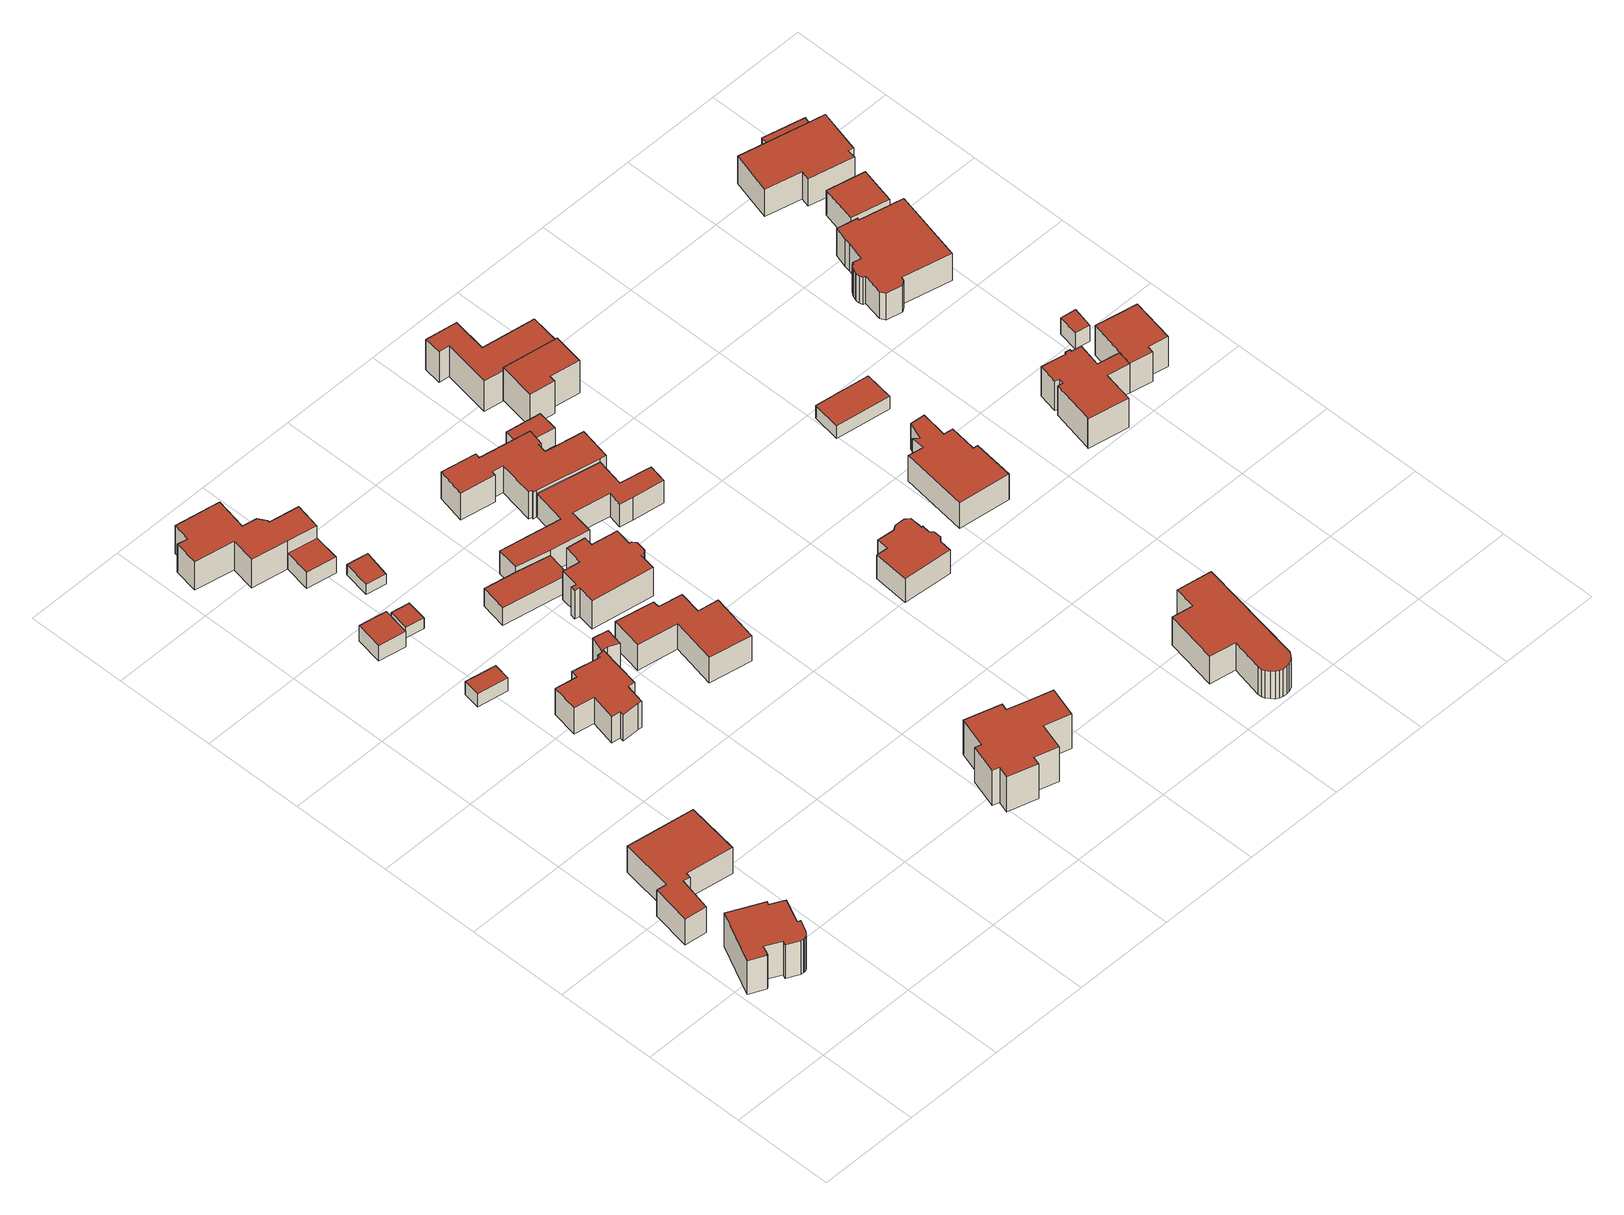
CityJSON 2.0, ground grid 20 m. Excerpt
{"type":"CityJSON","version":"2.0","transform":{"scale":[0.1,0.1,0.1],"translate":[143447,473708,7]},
"CityObjects":{
"building1":{"type":"Building","attributes":{"b3_dak_type":"slanted","b3_h_dak_50p":16.17,"b3_h_dak_70p":17.13,"b3_h_dak_max":19.81,"b3_h_dak_min":9.13,"b3_h_maaiveld":8.96,"b3_kas_warenhuis":false,"b3_mutatie_ahn3_ahn4":false,"b3_reconstructie_onvolledig":false,"b3_rmse_lod12":2.35,"b3_rmse_lod13":1.97,"b3_rmse_lod22":0.186,"b3_val3dity_lod12":"[]","b3_val3dity_lod13":"[]","b3_val3dity_lod22":"[]","b3_volume_lod12":871.71,"b3_volume_lod13":856.94,"b3_volume_lod22":729.13,"geconstateerd":false,"oorspronkelijkbouwjaar":1931,"status":"Pand in gebruik"},"children":["building1-1"]},
"building1-1":{"type":"BuildingPart","parents":["building1"],"geometry":[{"type":"Solid","lod":"1.2","boundaries":[[[[0,1,2,3,4,5,6,7,8,9,10,11,12,13,14,15,16,17,18,19]],[[20,1,0,21]],[[21,0,19,22]],[[23,2,1,20]],[[24,17,16,25]],[[25,16,15,26]],[[26,15,14,27]],[[28,18,17,24]],[[29,12,11,30]],[[30,11,10,31]],[[27,14,13,32]],[[32,13,12,29]],[[31,10,9,33]],[[33,9,8,34]],[[34,8,7,35]],[[35,7,6,36]],[[37,5,4,38]],[[36,6,5,37]],[[39,3,2,23]],[[38,4,3,39]],[[22,19,18,28]],[[22,28,24,25,26,27,32,29,30,31,33,34,35,36,37,38,39,23,20,21]]]],"semantics":{"surfaces":[{"type":"GroundSurface"},{"type":"WallSurface","on_footprint_edge":true},{"type":"RoofSurface"}],"values":[[0,1,1,1,1,1,1,1,1,1,1,1,1,1,1,1,1,1,1,1,1,2]]}}]},
"building2":{"type":"Building","attributes":{"b3_dak_type":"slanted","b3_h_dak_50p":14.38,"b3_h_dak_70p":15.36,"b3_h_dak_max":17.36,"b3_h_dak_min":11.8,"b3_h_maaiveld":9.16,"b3_kas_warenhuis":false,"b3_mutatie_ahn3_ahn4":false,"b3_reconstructie_onvolledig":false,"b3_rmse_lod12":1.77,"b3_rmse_lod13":1.77,"b3_rmse_lod22":0.112,"b3_val3dity_lod12":"[]","b3_val3dity_lod13":"[]","b3_val3dity_lod22":"[]","b3_volume_lod12":1129.18,"b3_volume_lod13":1129.18,"b3_volume_lod22":948.77,"geconstateerd":false,"oorspronkelijkbouwjaar":1900,"status":"Verbouwing pand"},"children":["building2-1"]},
"building2-1":{"type":"BuildingPart","parents":["building2"],"geometry":[{"type":"Solid","lod":"1.2","boundaries":[[[[40,41,42,43,44,45,46,47,48,49]],[[50,43,42,51]],[[52,44,43,50]],[[53,41,40,54]],[[54,40,49,55]],[[51,42,41,53]],[[56,47,46,57]],[[57,46,45,58]],[[59,48,47,56]],[[58,45,44,52]],[[55,49,48,59]],[[55,59,56,57,58,52,50,51,53,54]]]],"semantics":{"surfaces":[{"type":"GroundSurface"},{"type":"WallSurface","on_footprint_edge":true},{"type":"RoofSurface"}],"values":[[0,1,1,1,1,1,1,1,1,1,1,2]]}}]},
"building3":{"type":"Building","attributes":{"b3_dak_type":"slanted","b3_h_dak_50p":11.83,"b3_h_dak_70p":11.97,"b3_h_dak_max":12.26,"b3_h_dak_min":11.25,"b3_h_maaiveld":8.88,"b3_kas_warenhuis":false,"b3_mutatie_ahn3_ahn4":false,"b3_reconstructie_onvolledig":false,"b3_rmse_lod12":0.308,"b3_rmse_lod13":0.308,"b3_rmse_lod22":0.025,"b3_val3dity_lod12":"[]","b3_val3dity_lod13":"[]","b3_val3dity_lod22":"[]","b3_volume_lod12":63.89,"b3_volume_lod13":63.89,"b3_volume_lod22":61.03,"geconstateerd":false,"oorspronkelijkbouwjaar":2019,"status":"Pand in gebruik"},"children":["building3-1"]},
"building3-1":{"type":"BuildingPart","parents":["building3"],"geometry":[{"type":"Solid","lod":"1.2","boundaries":[[[[60,61,62,63]],[[64,62,61,65]],[[66,63,62,64]],[[67,60,63,66]],[[65,61,60,67]],[[65,67,66,64]]]],"semantics":{"surfaces":[{"type":"GroundSurface"},{"type":"WallSurface","on_footprint_edge":true},{"type":"RoofSurface"}],"values":[[0,1,1,1,1,2]]}}]},
"building4":{"type":"Building","attributes":{"b3_dak_type":"slanted","b3_h_dak_50p":12.67,"b3_h_dak_70p":13,"b3_h_dak_max":13.58,"b3_h_dak_min":11.77,"b3_h_maaiveld":9.26,"b3_kas_warenhuis":false,"b3_mutatie_ahn3_ahn4":false,"b3_reconstructie_onvolledig":false,"b3_rmse_lod12":0.549,"b3_rmse_lod13":0.549,"b3_rmse_lod22":0.0419,"b3_val3dity_lod12":"[]","b3_val3dity_lod13":"[]","b3_val3dity_lod22":"[]","b3_volume_lod12":113.14,"b3_volume_lod13":113.14,"b3_volume_lod22":104.59,"geconstateerd":false,"oorspronkelijkbouwjaar":1970,"status":"Pand in gebruik"},"children":["building4-1"]},
"building4-1":{"type":"BuildingPart","parents":["building4"],"geometry":[{"type":"Solid","lod":"1.2","boundaries":[[[[68,69,70,71,72]],[[73,69,68,74]],[[75,70,69,73]],[[76,71,70,75]],[[74,68,72,77]],[[77,72,71,76]],[[77,76,75,73,74]]]],"semantics":{"surfaces":[{"type":"GroundSurface"},{"type":"WallSurface","on_footprint_edge":true},{"type":"RoofSurface"}],"values":[[0,1,1,1,1,1,2]]}}]},
"building5":{"type":"Building","attributes":{"b3_dak_type":"slanted","b3_h_dak_50p":14.4,"b3_h_dak_70p":15.36,"b3_h_dak_max":17.04,"b3_h_dak_min":11.01,"b3_h_maaiveld":9.1,"b3_kas_warenhuis":false,"b3_mutatie_ahn3_ahn4":false,"b3_reconstructie_onvolledig":false,"b3_rmse_lod12":1.82,"b3_rmse_lod13":1.82,"b3_rmse_lod22":0.0479,"b3_val3dity_lod12":"[]","b3_val3dity_lod13":"[]","b3_val3dity_lod22":"[]","b3_volume_lod12":723.96,"b3_volume_lod13":723.96,"b3_volume_lod22":616.16,"geconstateerd":false,"oorspronkelijkbouwjaar":1926,"status":"Pand in gebruik"},"children":["building5-1"]},
"building5-1":{"type":"BuildingPart","parents":["building5"],"geometry":[{"type":"Solid","lod":"1.2","boundaries":[[[[78,79,80,81,82,83,84,85,86,87,88,89,90,91,92,93,94,95,96,97,98]],[[99,79,78,100]],[[100,78,98,101]],[[102,82,81,103]],[[104,83,82,102]],[[105,80,79,99]],[[101,98,97,106]],[[107,92,91,108]],[[109,88,87,110]],[[111,89,88,109]],[[112,95,94,113]],[[114,96,95,112]],[[115,84,83,104]],[[116,85,84,115]],[[117,86,85,116]],[[110,87,86,117]],[[113,94,93,118]],[[108,91,90,119]],[[119,90,89,111]],[[103,81,80,105]],[[118,93,92,107]],[[106,97,96,114]],[[106,114,112,113,118,107,108,119,111,109,110,117,116,115,104,102,103,105,99,100,101]]]],"semantics":{"surfaces":[{"type":"GroundSurface"},{"type":"WallSurface","on_footprint_edge":true},{"type":"RoofSurface"}],"values":[[0,1,1,1,1,1,1,1,1,1,1,1,1,1,1,1,1,1,1,1,1,1,2]]}}]},
"building6":{"type":"Building","attributes":{"b3_dak_type":"multiple horizontal","b3_h_dak_50p":11.39,"b3_h_dak_70p":11.46,"b3_h_dak_max":11.62,"b3_h_dak_min":11.11,"b3_h_maaiveld":9.05,"b3_kas_warenhuis":false,"b3_mutatie_ahn3_ahn4":false,"b3_reconstructie_onvolledig":false,"b3_rmse_lod12":0.168,"b3_rmse_lod13":0.168,"b3_rmse_lod22":0.139,"b3_val3dity_lod12":"[]","b3_val3dity_lod13":"[]","b3_val3dity_lod22":"[]","b3_volume_lod12":36.17,"b3_volume_lod13":36.17,"b3_volume_lod22":34.88,"geconstateerd":false,"oorspronkelijkbouwjaar":2012,"status":"Pand in gebruik"},"children":["building6-1"]},
"building6-1":{"type":"BuildingPart","parents":["building6"],"geometry":[{"type":"Solid","lod":"1.2","boundaries":[[[[120,121,122,123]],[[124,122,121,125]],[[126,123,122,124]],[[127,120,123,126]],[[125,121,120,127]],[[125,127,126,124]]]],"semantics":{"surfaces":[{"type":"GroundSurface"},{"type":"WallSurface","on_footprint_edge":true},{"type":"RoofSurface"}],"values":[[0,1,1,1,1,2]]}}]},
"building7":{"type":"Building","attributes":{"b3_dak_type":"slanted","b3_h_dak_50p":13.33,"b3_h_dak_70p":15.73,"b3_h_dak_max":18.84,"b3_h_dak_min":11.59,"b3_h_maaiveld":8.99,"b3_kas_warenhuis":false,"b3_mutatie_ahn3_ahn4":false,"b3_reconstructie_onvolledig":false,"b3_rmse_lod12":2.74,"b3_rmse_lod13":1.39,"b3_rmse_lod22":0.107,"b3_val3dity_lod12":"[]","b3_val3dity_lod13":"[]","b3_val3dity_lod22":"[]","b3_volume_lod12":1078.69,"b3_volume_lod13":912.24,"b3_volume_lod22":813.34,"geconstateerd":false,"oorspronkelijkbouwjaar":1969,"status":"Pand in gebruik"},"children":["building7-1"]},
"building7-1":{"type":"BuildingPart","parents":["building7"],"geometry":[{"type":"Solid","lod":"1.2","boundaries":[[[[128,129,130,131,132,133,134,135,136,137,138,139,140,141]],[[142,139,138,143]],[[144,140,139,142]],[[145,135,134,146]],[[143,138,137,147]],[[148,141,140,144]],[[147,137,136,149]],[[149,136,135,145]],[[146,134,133,150]],[[150,133,132,151]],[[151,132,131,152]],[[153,129,128,154]],[[152,131,130,155]],[[155,130,129,153]],[[154,128,141,148]],[[154,148,144,142,143,147,149,145,146,150,151,152,155,153]]]],"semantics":{"surfaces":[{"type":"GroundSurface"},{"type":"WallSurface","on_footprint_edge":true},{"type":"RoofSurface"}],"values":[[0,1,1,1,1,1,1,1,1,1,1,1,1,1,1,2]]}}]},
"building8":{"type":"Building","attributes":{"b3_dak_type":"slanted","b3_h_dak_50p":12.56,"b3_h_dak_70p":12.86,"b3_h_dak_max":13.4,"b3_h_dak_min":11.66,"b3_h_maaiveld":8.99,"b3_kas_warenhuis":false,"b3_mutatie_ahn3_ahn4":false,"b3_reconstructie_onvolledig":false,"b3_rmse_lod12":0.612,"b3_rmse_lod13":0.612,"b3_rmse_lod22":0.0311,"b3_val3dity_lod12":"[]","b3_val3dity_lod13":"[]","b3_val3dity_lod22":"[]","b3_volume_lod12":120.54,"b3_volume_lod13":120.54,"b3_volume_lod22":110.14,"geconstateerd":false,"oorspronkelijkbouwjaar":1970,"status":"Pand in gebruik"},"children":["building8-1"]},
"building8-1":{"type":"BuildingPart","parents":["building8"],"geometry":[{"type":"Solid","lod":"1.2","boundaries":[[[[156,157,140,139]],[[158,157,156,159]],[[159,156,139,160]],[[161,140,157,158]],[[160,139,140,161]],[[160,161,158,159]]]],"semantics":{"surfaces":[{"type":"GroundSurface"},{"type":"WallSurface","on_footprint_edge":true},{"type":"RoofSurface"}],"values":[[0,1,1,1,1,2]]}}]},
"building9":{"type":"Building","attributes":{"b3_dak_type":"multiple horizontal","b3_h_dak_50p":11.2,"b3_h_dak_70p":11.3,"b3_h_dak_max":11.48,"b3_h_dak_min":10.89,"b3_h_maaiveld":8.92,"b3_kas_warenhuis":false,"b3_mutatie_ahn3_ahn4":false,"b3_reconstructie_onvolledig":false,"b3_rmse_lod12":0.183,"b3_rmse_lod13":0.183,"b3_rmse_lod22":0.135,"b3_val3dity_lod12":"[]","b3_val3dity_lod13":"[]","b3_val3dity_lod22":"[]","b3_volume_lod12":52.84,"b3_volume_lod13":52.84,"b3_volume_lod22":50.7,"geconstateerd":false,"oorspronkelijkbouwjaar":2015,"status":"Pand in gebruik"},"children":["building9-1"]},
"building9-1":{"type":"BuildingPart","parents":["building9"],"geometry":[{"type":"Solid","lod":"1.2","boundaries":[[[[162,163,164,165]],[[166,163,162,167]],[[168,164,163,166]],[[167,162,165,169]],[[169,165,164,168]],[[169,168,166,167]]]],"semantics":{"surfaces":[{"type":"GroundSurface"},{"type":"WallSurface","on_footprint_edge":true},{"type":"RoofSurface"}],"values":[[0,1,1,1,1,2]]}}]},
"building10":{"type":"Building","attributes":{"b3_dak_type":"slanted","b3_h_dak_50p":12.49,"b3_h_dak_70p":13.03,"b3_h_dak_max":13.93,"b3_h_dak_min":11.17,"b3_h_maaiveld":8.75,"b3_kas_warenhuis":false,"b3_mutatie_ahn3_ahn4":false,"b3_reconstructie_onvolledig":false,"b3_rmse_lod12":0.93,"b3_rmse_lod13":0.93,"b3_rmse_lod22":0.0635,"b3_val3dity_lod12":"[]","b3_val3dity_lod13":"[]","b3_val3dity_lod22":"[]","b3_volume_lod12":295.7,"b3_volume_lod13":295.7,"b3_volume_lod22":262.67,"geconstateerd":false,"oorspronkelijkbouwjaar":2012,"status":"Pand in gebruik"},"children":["building10-1"]},
"building10-1":{"type":"BuildingPart","parents":["building10"],"geometry":[{"type":"Solid","lod":"1.2","boundaries":[[[[170,171,172,173,174]],[[175,171,170,176]],[[177,173,172,178]],[[178,172,171,175]],[[179,174,173,177]],[[176,170,174,179]],[[176,179,177,178,175]]]],"semantics":{"surfaces":[{"type":"GroundSurface"},{"type":"WallSurface","on_footprint_edge":true},{"type":"RoofSurface"}],"values":[[0,1,1,1,1,1,2]]}}]},
"building11":{"type":"Building","attributes":{"b3_dak_type":"slanted","b3_h_dak_50p":14.47,"b3_h_dak_70p":15.08,"b3_h_dak_max":18.5,"b3_h_dak_min":8.51,"b3_h_maaiveld":8.99,"b3_kas_warenhuis":false,"b3_mutatie_ahn3_ahn4":false,"b3_reconstructie_onvolledig":false,"b3_rmse_lod12":1.47,"b3_rmse_lod13":1.47,"b3_rmse_lod22":0.302,"b3_val3dity_lod12":"[]","b3_val3dity_lod13":"[]","b3_val3dity_lod22":"[]","b3_volume_lod12":925.33,"b3_volume_lod13":925.33,"b3_volume_lod22":847.99,"geconstateerd":false,"oorspronkelijkbouwjaar":1926,"status":"Pand in gebruik"},"children":["building11-1"]},
"building11-1":{"type":"BuildingPart","parents":["building11"],"geometry":[{"type":"Solid","lod":"1.2","boundaries":[[[[180,181,182,183,184,185,186,187,188,189]],[[190,181,180,191]],[[191,180,189,192]],[[193,182,181,190]],[[194,183,182,193]],[[195,185,184,196]],[[192,189,188,197]],[[197,188,187,198]],[[198,187,186,199]],[[196,184,183,194]],[[199,186,185,195]],[[199,195,196,194,193,190,191,192,197,198]]]],"semantics":{"surfaces":[{"type":"GroundSurface"},{"type":"WallSurface","on_footprint_edge":true},{"type":"RoofSurface"}],"values":[[0,1,1,1,1,1,1,1,1,1,1,2]]}}]},
"building12":{"type":"Building","attributes":{"b3_dak_type":"slanted","b3_h_dak_50p":15.11,"b3_h_dak_70p":16.61,"b3_h_dak_max":18.95,"b3_h_dak_min":12,"b3_h_maaiveld":8.24,"b3_kas_warenhuis":false,"b3_mutatie_ahn3_ahn4":false,"b3_reconstructie_onvolledig":false,"b3_rmse_lod12":2.55,"b3_rmse_lod13":1.73,"b3_rmse_lod22":0.173,"b3_val3dity_lod12":"[]","b3_val3dity_lod13":"[]","b3_val3dity_lod22":"[302]","b3_volume_lod12":1527.25,"b3_volume_lod13":1448.25,"b3_volume_lod22":1256.6,"geconstateerd":false,"oorspronkelijkbouwjaar":1907,"status":"Pand in gebruik"},"children":["building12-1"]},
"building12-1":{"type":"BuildingPart","parents":["building12"],"geometry":[{"type":"Solid","lod":"1.2","boundaries":[[[[200,201,202,203,204,205,206,207,208,209,210,211,212,213,214]],[[215,211,210,216]],[[216,210,209,217]],[[218,212,211,215]],[[217,209,208,219]],[[219,208,207,220]],[[220,207,206,221]],[[221,206,205,222]],[[222,205,204,223]],[[223,204,203,224]],[[224,203,202,225]],[[226,201,200,227]],[[225,202,201,226]],[[228,214,213,229]],[[227,200,214,228]],[[229,213,212,218]],[[229,218,215,216,217,219,220,221,222,223,224,225,226,227,228]]]],"semantics":{"surfaces":[{"type":"GroundSurface"},{"type":"WallSurface","on_footprint_edge":true},{"type":"RoofSurface"}],"values":[[0,1,1,1,1,1,1,1,1,1,1,1,1,1,1,1,2]]}}]},
"building13":{"type":"Building","attributes":{"b3_dak_type":"slanted","b3_h_dak_50p":14.66,"b3_h_dak_70p":15.56,"b3_h_dak_max":17.56,"b3_h_dak_min":10.8,"b3_h_maaiveld":8.89,"b3_kas_warenhuis":false,"b3_mutatie_ahn3_ahn4":false,"b3_reconstructie_onvolledig":false,"b3_rmse_lod12":2.19,"b3_rmse_lod13":1.21,"b3_rmse_lod22":0.164,"b3_val3dity_lod12":"[]","b3_val3dity_lod13":"[]","b3_val3dity_lod22":"[]","b3_volume_lod12":877.15,"b3_volume_lod13":792.08,"b3_volume_lod22":722.08,"geconstateerd":false,"oorspronkelijkbouwjaar":1920,"status":"Pand in gebruik"},"children":["building13-1"]},
"building13-1":{"type":"BuildingPart","parents":["building13"],"geometry":[{"type":"Solid","lod":"1.2","boundaries":[[[[230,231,232,233,234,235,236,237,238,239,240,241,242,243,244,245,246,247]],[[248,244,243,249]],[[249,243,242,250]],[[251,245,244,248]],[[250,242,241,252]],[[253,240,239,254]],[[252,241,240,253]],[[255,235,234,256]],[[254,239,238,257]],[[257,238,237,258]],[[259,246,245,251]],[[258,237,236,260]],[[260,236,235,255]],[[261,233,232,262]],[[256,234,233,261]],[[263,231,230,264]],[[262,232,231,263]],[[265,247,246,259]],[[264,230,247,265]],[[264,265,259,251,248,249,250,252,253,254,257,258,260,255,256,261,262,263]]]],"semantics":{"surfaces":[{"type":"GroundSurface"},{"type":"WallSurface","on_footprint_edge":true},{"type":"RoofSurface"}],"values":[[0,1,1,1,1,1,1,1,1,1,1,1,1,1,1,1,1,1,1,2]]}}]},
"building14":{"type":"Building","attributes":{"b3_dak_type":"slanted","b3_h_dak_50p":12.51,"b3_h_dak_70p":14.01,"b3_h_dak_max":16.68,"b3_h_dak_min":11.19,"b3_h_maaiveld":8.66,"b3_kas_warenhuis":false,"b3_mutatie_ahn3_ahn4":false,"b3_reconstructie_onvolledig":false,"b3_rmse_lod12":1.83,"b3_rmse_lod13":1.83,"b3_rmse_lod22":0.0936,"b3_val3dity_lod12":"[]","b3_val3dity_lod13":"[]","b3_val3dity_lod22":"[]","b3_volume_lod12":1011.75,"b3_volume_lod13":1011.75,"b3_volume_lod22":833.99,"geconstateerd":false,"oorspronkelijkbouwjaar":1930,"status":"Pand in gebruik"},"children":["building14-1"]},
"building14-1":{"type":"BuildingPart","parents":["building14"],"geometry":[{"type":"Solid","lod":"1.2","boundaries":[[[[266,267,268,269,270,271,272,273,274,275,276,277,278,279]],[[280,276,275,281]],[[281,275,274,282]],[[282,274,273,283]],[[284,272,271,285]],[[283,273,272,284]],[[285,271,270,286]],[[287,269,268,288]],[[286,270,269,287]],[[288,268,267,289]],[[290,266,279,291]],[[292,278,277,293]],[[291,279,278,292]],[[293,277,276,280]],[[289,267,266,290]],[[289,290,291,292,293,280,281,282,283,284,285,286,287,288]]]],"semantics":{"surfaces":[{"type":"GroundSurface"},{"type":"WallSurface","on_footprint_edge":true},{"type":"RoofSurface"}],"values":[[0,1,1,1,1,1,1,1,1,1,1,1,1,1,1,2]]}}]},
"building15":{"type":"Building","attributes":{"b3_dak_type":"slanted","b3_h_dak_50p":12.44,"b3_h_dak_70p":15.07,"b3_h_dak_max":17.71,"b3_h_dak_min":10.68,"b3_h_maaiveld":8.52,"b3_kas_warenhuis":false,"b3_mutatie_ahn3_ahn4":false,"b3_reconstructie_onvolledig":false,"b3_rmse_lod12":2.38,"b3_rmse_lod13":0.711,"b3_rmse_lod22":0.229,"b3_val3dity_lod12":"[]","b3_val3dity_lod13":"[]","b3_val3dity_lod22":"[]","b3_volume_lod12":1191.44,"b3_volume_lod13":961.84,"b3_volume_lod22":910.89,"geconstateerd":false,"oorspronkelijkbouwjaar":1930,"status":"Pand in gebruik"},"children":["building15-1"]},
"building15-1":{"type":"BuildingPart","parents":["building15"],"geometry":[{"type":"Solid","lod":"1.2","boundaries":[[[[294,295,296,297,298,299,300,301,302,303,304,305,306,307,308,309,310,311]],[[312,309,308,313]],[[313,308,307,314]],[[315,310,309,312]],[[314,307,306,316]],[[317,305,304,318]],[[318,304,303,319]],[[319,303,302,320]],[[320,302,301,321]],[[322,300,299,323]],[[321,301,300,322]],[[324,298,297,325]],[[323,299,298,324]],[[326,311,310,315]],[[327,294,311,326]],[[328,296,295,329]],[[325,297,296,328]],[[316,306,305,317]],[[329,295,294,327]],[[329,327,326,315,312,313,314,316,317,318,319,320,321,322,323,324,325,328]]]],"semantics":{"surfaces":[{"type":"GroundSurface"},{"type":"WallSurface","on_footprint_edge":true},{"type":"RoofSurface"}],"values":[[0,1,1,1,1,1,1,1,1,1,1,1,1,1,1,1,1,1,1,2]]}}]},
"building16":{"type":"Building","attributes":{"b3_dak_type":"slanted","b3_h_dak_50p":12.12,"b3_h_dak_70p":12.56,"b3_h_dak_max":15.12,"b3_h_dak_min":10.27,"b3_h_maaiveld":8.42,"b3_kas_warenhuis":false,"b3_mutatie_ahn3_ahn4":false,"b3_reconstructie_onvolledig":false,"b3_rmse_lod12":1.13,"b3_rmse_lod13":1.13,"b3_rmse_lod22":0.102,"b3_val3dity_lod12":"[]","b3_val3dity_lod13":"[]","b3_val3dity_lod22":"[104,203]","b3_volume_lod12":114.7,"b3_volume_lod13":114.7,"b3_volume_lod22":266.64,"geconstateerd":false,"oorspronkelijkbouwjaar":1941,"status":"Pand in gebruik"},"children":["building16-1"]},
"building16-1":{"type":"BuildingPart","parents":["building16"],"geometry":[{"type":"Solid","lod":"1.2","boundaries":[[[[330,331,332,333]],[[334,332,331,335]],[[336,333,332,334]],[[337,330,333,336]],[[335,331,330,337]],[[335,337,336,334]]]],"semantics":{"surfaces":[{"type":"GroundSurface"},{"type":"WallSurface","on_footprint_edge":true},{"type":"RoofSurface"}],"values":[[0,1,1,1,1,2]]}}]},
"building17":{"type":"Building","attributes":{"b3_dak_type":"slanted","b3_h_dak_50p":13.47,"b3_h_dak_70p":14.13,"b3_h_dak_max":16.25,"b3_h_dak_min":10.82,"b3_h_maaiveld":8.38,"b3_kas_warenhuis":false,"b3_mutatie_ahn3_ahn4":false,"b3_reconstructie_onvolledig":false,"b3_rmse_lod12":1.66,"b3_rmse_lod13":1.66,"b3_rmse_lod22":0.183,"b3_val3dity_lod12":"[]","b3_val3dity_lod13":"[]","b3_val3dity_lod22":"[]","b3_volume_lod12":510.06,"b3_volume_lod13":510.06,"b3_volume_lod22":428.45,"geconstateerd":false,"oorspronkelijkbouwjaar":1911,"status":"Pand in gebruik"},"children":["building17-1"]},
"building17-1":{"type":"BuildingPart","parents":["building17"],"geometry":[{"type":"Solid","lod":"1.2","boundaries":[[[[338,339,340,341,342,343,344,345,346,347,348,349,350,351,352]],[[353,346,345,354]],[[355,347,346,353]],[[356,339,338,357]],[[354,345,344,358]],[[359,348,347,355]],[[358,344,343,360]],[[360,343,342,361]],[[361,342,341,362]],[[363,340,339,356]],[[362,341,340,363]],[[357,338,352,364]],[[364,352,351,365]],[[365,351,350,366]],[[366,350,349,367]],[[367,349,348,359]],[[367,359,355,353,354,358,360,361,362,363,356,357,364,365,366]]]],"semantics":{"surfaces":[{"type":"GroundSurface"},{"type":"WallSurface","on_footprint_edge":true},{"type":"RoofSurface"}],"values":[[0,1,1,1,1,1,1,1,1,1,1,1,1,1,1,1,2]]}}]},
"building18":{"type":"Building","attributes":{"b3_dak_type":"slanted","b3_h_dak_50p":15.54,"b3_h_dak_70p":16.32,"b3_h_dak_max":17.93,"b3_h_dak_min":11.05,"b3_h_maaiveld":8.44,"b3_kas_warenhuis":false,"b3_mutatie_ahn3_ahn4":false,"b3_reconstructie_onvolledig":false,"b3_rmse_lod12":1.76,"b3_rmse_lod13":1.27,"b3_rmse_lod22":0.152,"b3_val3dity_lod12":"[]","b3_val3dity_lod13":"[]","b3_val3dity_lod22":"[]","b3_volume_lod12":574.86,"b3_volume_lod13":558.35,"b3_volume_lod22":508.39,"geconstateerd":false,"oorspronkelijkbouwjaar":1940,"status":"Pand in gebruik"},"children":["building18-1"]},
"building18-1":{"type":"BuildingPart","parents":["building18"],"geometry":[{"type":"Solid","lod":"1.2","boundaries":[[[[368,369,370,371,372,373]],[[374,369,368,375]],[[376,373,372,377]],[[377,372,371,378]],[[378,371,370,379]],[[379,370,369,374]],[[375,368,373,376]],[[375,376,377,378,379,374]]]],"semantics":{"surfaces":[{"type":"GroundSurface"},{"type":"WallSurface","on_footprint_edge":true},{"type":"RoofSurface"}],"values":[[0,1,1,1,1,1,1,2]]}}]},
"building19":{"type":"Building","attributes":{"b3_dak_type":"slanted","b3_h_dak_50p":13.71,"b3_h_dak_70p":14.8,"b3_h_dak_max":18.17,"b3_h_dak_min":11.26,"b3_h_maaiveld":8.2,"b3_kas_warenhuis":false,"b3_mutatie_ahn3_ahn4":false,"b3_reconstructie_onvolledig":false,"b3_rmse_lod12":1.86,"b3_rmse_lod13":1.86,"b3_rmse_lod22":0.109,"b3_val3dity_lod12":"[]","b3_val3dity_lod13":"[]","b3_val3dity_lod22":"[]","b3_volume_lod12":1338.88,"b3_volume_lod13":1338.88,"b3_volume_lod22":1145.81,"geconstateerd":false,"oorspronkelijkbouwjaar":1968,"status":"Pand in gebruik"},"children":["building19-1"]},
"building19-1":{"type":"BuildingPart","parents":["building19"],"geometry":[{"type":"Solid","lod":"1.2","boundaries":[[[[380,381,382,383,384,385,386,387,388,389,390,391,392,393,394,395,396,397,398,399]],[[400,396,395,401]],[[402,381,380,403]],[[404,382,381,402]],[[405,397,396,400]],[[406,394,393,407]],[[407,393,392,408]],[[409,398,397,405]],[[410,383,382,404]],[[401,395,394,406]],[[411,385,384,412]],[[413,391,390,414]],[[414,390,389,415]],[[416,388,387,417]],[[415,389,388,416]],[[408,392,391,413]],[[417,387,386,418]],[[418,386,385,411]],[[412,384,383,410]],[[403,380,399,419]],[[419,399,398,409]],[[419,409,405,400,401,406,407,408,413,414,415,416,417,418,411,412,410,404,402,403]]]],"semantics":{"surfaces":[{"type":"GroundSurface"},{"type":"WallSurface","on_footprint_edge":true},{"type":"RoofSurface"}],"values":[[0,1,1,1,1,1,1,1,1,1,1,1,1,1,1,1,1,1,1,1,1,2]]}}]},
"building20":{"type":"Building","attributes":{"b3_dak_type":"slanted","b3_h_dak_50p":13.63,"b3_h_dak_70p":15.71,"b3_h_dak_max":17.88,"b3_h_dak_min":10.18,"b3_h_maaiveld":8.22,"b3_kas_warenhuis":false,"b3_mutatie_ahn3_ahn4":false,"b3_reconstructie_onvolledig":false,"b3_rmse_lod12":2.9,"b3_rmse_lod13":1.09,"b3_rmse_lod22":0.0902,"b3_val3dity_lod12":"[]","b3_val3dity_lod13":"[]","b3_val3dity_lod22":"[]","b3_volume_lod12":930.11,"b3_volume_lod13":782.17,"b3_volume_lod22":707.79,"geconstateerd":false,"oorspronkelijkbouwjaar":1940,"status":"Pand in gebruik"},"children":["building20-1"]},
"building20-1":{"type":"BuildingPart","parents":["building20"],"geometry":[{"type":"Solid","lod":"1.2","boundaries":[[[[420,421,422,423,424,425,426,427,428]],[[429,428,427,430]],[[430,427,426,431]],[[432,424,423,433]],[[433,423,422,434]],[[435,420,428,429]],[[431,426,425,436]],[[434,422,421,437]],[[436,425,424,432]],[[437,421,420,435]],[[437,435,429,430,431,436,432,433,434]]]],"semantics":{"surfaces":[{"type":"GroundSurface"},{"type":"WallSurface","on_footprint_edge":true},{"type":"RoofSurface"}],"values":[[0,1,1,1,1,1,1,1,1,1,2]]}}]},
"building21":{"type":"Building","attributes":{"b3_dak_type":"slanted","b3_h_dak_50p":13.64,"b3_h_dak_70p":14.2,"b3_h_dak_max":15.8,"b3_h_dak_min":9.83,"b3_h_maaiveld":8.08,"b3_kas_warenhuis":false,"b3_mutatie_ahn3_ahn4":false,"b3_reconstructie_onvolledig":false,"b3_rmse_lod12":1.7,"b3_rmse_lod13":1.7,"b3_rmse_lod22":0.293,"b3_val3dity_lod12":"[]","b3_val3dity_lod13":"[]","b3_val3dity_lod22":"[]","b3_volume_lod12":941.18,"b3_volume_lod13":941.18,"b3_volume_lod22":812.42,"geconstateerd":false,"oorspronkelijkbouwjaar":1918,"status":"Pand in gebruik"},"children":["building21-1"]},
"building21-1":{"type":"BuildingPart","parents":["building21"],"geometry":[{"type":"Solid","lod":"1.2","boundaries":[[[[438,439,440,441,442,443,444,445,446,447,448,449]],[[450,448,447,451]],[[452,449,448,450]],[[453,439,438,454]],[[455,440,439,453]],[[454,438,449,452]],[[451,447,446,456]],[[456,446,445,457]],[[458,444,443,459]],[[459,443,442,460]],[[457,445,444,458]],[[461,441,440,455]],[[460,442,441,461]],[[460,461,455,453,454,452,450,451,456,457,458,459]]]],"semantics":{"surfaces":[{"type":"GroundSurface"},{"type":"WallSurface","on_footprint_edge":true},{"type":"RoofSurface"}],"values":[[0,1,1,1,1,1,1,1,1,1,1,1,1,2]]}}]},
"building22":{"type":"Building","attributes":{"b3_dak_type":"slanted","b3_h_dak_50p":10.54,"b3_h_dak_70p":11.23,"b3_h_dak_max":13.07,"b3_h_dak_min":10.28,"b3_h_maaiveld":8.23,"b3_kas_warenhuis":false,"b3_mutatie_ahn3_ahn4":false,"b3_reconstructie_onvolledig":false,"b3_rmse_lod12":0.83,"b3_rmse_lod13":0.83,"b3_rmse_lod22":0.056,"b3_val3dity_lod12":"[]","b3_val3dity_lod13":"[]","b3_val3dity_lod22":"[]","b3_volume_lod12":188.62,"b3_volume_lod13":188.62,"b3_volume_lod22":172.22,"geconstateerd":false,"oorspronkelijkbouwjaar":1919,"status":"Pand in gebruik"},"children":["building22-1"]},
"building22-1":{"type":"BuildingPart","parents":["building22"],"geometry":[{"type":"Solid","lod":"1.2","boundaries":[[[[462,463,464,465]],[[466,462,465,467]],[[467,465,464,468]],[[468,464,463,469]],[[469,463,462,466]],[[469,466,467,468]]]],"semantics":{"surfaces":[{"type":"GroundSurface"},{"type":"WallSurface","on_footprint_edge":true},{"type":"RoofSurface"}],"values":[[0,1,1,1,1,2]]}}]},
"building23":{"type":"Building","attributes":{"b3_dak_type":"slanted","b3_h_dak_50p":13.84,"b3_h_dak_70p":15.21,"b3_h_dak_max":17.56,"b3_h_dak_min":8.25,"b3_h_maaiveld":8.09,"b3_kas_warenhuis":false,"b3_mutatie_ahn3_ahn4":false,"b3_reconstructie_onvolledig":false,"b3_rmse_lod12":2.44,"b3_rmse_lod13":2.44,"b3_rmse_lod22":0.404,"b3_val3dity_lod12":"[]","b3_val3dity_lod13":"[]","b3_val3dity_lod22":"[]","b3_volume_lod12":884.08,"b3_volume_lod13":884.08,"b3_volume_lod22":724.99,"geconstateerd":false,"oorspronkelijkbouwjaar":1923,"status":"Pand in gebruik"},"children":["building23-1"]},
"building23-1":{"type":"BuildingPart","parents":["building23"],"geometry":[{"type":"Solid","lod":"1.2","boundaries":[[[[470,471,472,473,474,475,476,477,478,479,480,481,482,483,484,485,486]],[[487,480,479,488]],[[489,483,482,490]],[[491,484,483,489]],[[492,474,473,493]],[[494,475,474,492]],[[490,482,481,495]],[[495,481,480,487]],[[496,478,477,497]],[[488,479,478,496]],[[498,476,475,494]],[[497,477,476,498]],[[493,473,472,499]],[[499,472,471,500]],[[501,485,484,491]],[[502,470,486,503]],[[503,486,485,501]],[[500,471,470,502]],[[500,502,503,501,491,489,490,495,487,488,496,497,498,494,492,493,499]]]],"semantics":{"surfaces":[{"type":"GroundSurface"},{"type":"WallSurface","on_footprint_edge":true},{"type":"RoofSurface"}],"values":[[0,1,1,1,1,1,1,1,1,1,1,1,1,1,1,1,1,1,2]]}}]},
"building24":{"type":"Building","attributes":{"b3_dak_type":"slanted","b3_h_dak_50p":14.53,"b3_h_dak_70p":14.83,"b3_h_dak_max":17.92,"b3_h_dak_min":10.64,"b3_h_maaiveld":8.31,"b3_kas_warenhuis":false,"b3_mutatie_ahn3_ahn4":false,"b3_reconstructie_onvolledig":false,"b3_rmse_lod12":1.82,"b3_rmse_lod13":1.8,"b3_rmse_lod22":0.121,"b3_val3dity_lod12":"[]","b3_val3dity_lod13":"[]","b3_val3dity_lod22":"[]","b3_volume_lod12":1368.45,"b3_volume_lod13":1364.2,"b3_volume_lod22":1232.53,"geconstateerd":false,"oorspronkelijkbouwjaar":1920,"status":"Pand in gebruik"},"children":["building24-1"]},
"building24-1":{"type":"BuildingPart","parents":["building24"],"geometry":[{"type":"Solid","lod":"1.2","boundaries":[[[[504,505,506,507,508,509,510,511,512,513,514,515,516,517,518,519,520,521,522,523,524,525,526]],[[527,515,514,528]],[[529,516,515,527]],[[530,511,510,531]],[[528,514,513,532]],[[533,505,504,534]],[[532,513,512,535]],[[536,517,516,529]],[[535,512,511,530]],[[537,518,517,536]],[[531,510,509,538]],[[539,508,507,540]],[[538,509,508,539]],[[541,506,505,533]],[[540,507,506,541]],[[542,526,525,543]],[[543,525,524,544]],[[544,524,523,545]],[[534,504,526,542]],[[545,523,522,546]],[[546,522,521,547]],[[547,521,520,548]],[[549,519,518,537]],[[548,520,519,549]],[[548,549,537,536,529,527,528,532,535,530,531,538,539,540,541,533,534,542,543,544,545,546,547]]]],"semantics":{"surfaces":[{"type":"GroundSurface"},{"type":"WallSurface","on_footprint_edge":true},{"type":"RoofSurface"}],"values":[[0,1,1,1,1,1,1,1,1,1,1,1,1,1,1,1,1,1,1,1,1,1,1,1,2]]}}]},
"building25":{"type":"Building","attributes":{"b3_dak_type":"slanted","b3_h_dak_50p":14.19,"b3_h_dak_70p":15.27,"b3_h_dak_max":17.54,"b3_h_dak_min":8.26,"b3_h_maaiveld":8.06,"b3_kas_warenhuis":false,"b3_mutatie_ahn3_ahn4":false,"b3_reconstructie_onvolledig":false,"b3_rmse_lod12":2.07,"b3_rmse_lod13":2.07,"b3_rmse_lod22":0.343,"b3_val3dity_lod12":"[]","b3_val3dity_lod13":"[]","b3_val3dity_lod22":"[]","b3_volume_lod12":583.77,"b3_volume_lod13":583.77,"b3_volume_lod22":500.51,"geconstateerd":false,"oorspronkelijkbouwjaar":1922,"status":"Pand in gebruik"},"children":["building25-1"]},
"building25-1":{"type":"BuildingPart","parents":["building25"],"geometry":[{"type":"Solid","lod":"1.2","boundaries":[[[[484,483,550,551,552,553,554]],[[555,483,484,556]],[[556,484,554,557]],[[557,554,553,558]],[[558,553,552,559]],[[559,552,551,560]],[[560,551,550,561]],[[561,550,483,555]],[[561,555,556,557,558,559,560]]]],"semantics":{"surfaces":[{"type":"GroundSurface"},{"type":"WallSurface","on_footprint_edge":true},{"type":"RoofSurface"}],"values":[[0,1,1,1,1,1,1,1,2]]}}]},
"building26":{"type":"Building","attributes":{"b3_dak_type":"slanted","b3_h_dak_50p":11.26,"b3_h_dak_70p":11.67,"b3_h_dak_max":12.31,"b3_h_dak_min":10.3,"b3_h_maaiveld":7.77,"b3_kas_warenhuis":false,"b3_mutatie_ahn3_ahn4":false,"b3_reconstructie_onvolledig":false,"b3_rmse_lod12":0.694,"b3_rmse_lod13":0.694,"b3_rmse_lod22":0.0324,"b3_val3dity_lod12":"[]","b3_val3dity_lod13":"[]","b3_val3dity_lod22":"[]","b3_volume_lod12":47.62,"b3_volume_lod13":47.62,"b3_volume_lod22":43.27,"geconstateerd":false,"oorspronkelijkbouwjaar":1924,"status":"Pand in gebruik"},"children":["building26-1"]},
"building26-1":{"type":"BuildingPart","parents":["building26"],"geometry":[{"type":"Solid","lod":"1.2","boundaries":[[[[562,563,564,565]],[[566,563,562,567]],[[568,564,563,566]],[[567,562,565,569]],[[569,565,564,568]],[[569,568,566,567]]]],"semantics":{"surfaces":[{"type":"GroundSurface"},{"type":"WallSurface","on_footprint_edge":true},{"type":"RoofSurface"}],"values":[[0,1,1,1,1,2]]}}]},
"building27":{"type":"Building","attributes":{"b3_dak_type":"slanted","b3_h_dak_50p":12.81,"b3_h_dak_70p":13.55,"b3_h_dak_max":14.69,"b3_h_dak_min":10.9,"b3_h_maaiveld":7.64,"b3_kas_warenhuis":false,"b3_mutatie_ahn3_ahn4":false,"b3_reconstructie_onvolledig":false,"b3_rmse_lod12":1.26,"b3_rmse_lod13":1.26,"b3_rmse_lod22":0.0309,"b3_val3dity_lod12":"[]","b3_val3dity_lod13":"[]","b3_val3dity_lod22":"[]","b3_volume_lod12":326.6,"b3_volume_lod13":326.6,"b3_volume_lod22":288.72,"geconstateerd":false,"oorspronkelijkbouwjaar":2007,"status":"Pand in gebruik"},"children":["building27-1"]},
"building27-1":{"type":"BuildingPart","parents":["building27"],"geometry":[{"type":"Solid","lod":"1.2","boundaries":[[[[570,571,572,573]],[[574,570,573,575]],[[575,573,572,576]],[[576,572,571,577]],[[577,571,570,574]],[[577,574,575,576]]]],"semantics":{"surfaces":[{"type":"GroundSurface"},{"type":"WallSurface","on_footprint_edge":true},{"type":"RoofSurface"}],"values":[[0,1,1,1,1,2]]}}]},
"building28":{"type":"Building","attributes":{"b3_dak_type":"slanted","b3_h_dak_50p":13.67,"b3_h_dak_70p":14.23,"b3_h_dak_max":15.49,"b3_h_dak_min":10.72,"b3_h_maaiveld":7.59,"b3_kas_warenhuis":false,"b3_mutatie_ahn3_ahn4":false,"b3_reconstructie_onvolledig":false,"b3_rmse_lod12":1.49,"b3_rmse_lod13":1.49,"b3_rmse_lod22":0.103,"b3_val3dity_lod12":"[]","b3_val3dity_lod13":"[]","b3_val3dity_lod22":"[]","b3_volume_lod12":1081.5,"b3_volume_lod13":1081.5,"b3_volume_lod22":951.37,"geconstateerd":false,"oorspronkelijkbouwjaar":1912,"status":"Pand in gebruik"},"children":["building28-1"]},
"building28-1":{"type":"BuildingPart","parents":["building28"],"geometry":[{"type":"Solid","lod":"1.2","boundaries":[[[[578,579,580,581,582,583,584,585]],[[586,579,578,587]],[[587,578,585,588]],[[588,585,584,589]],[[590,582,581,591]],[[592,583,582,590]],[[589,584,583,592]],[[591,581,580,593]],[[593,580,579,586]],[[593,586,587,588,589,592,590,591]]]],"semantics":{"surfaces":[{"type":"GroundSurface"},{"type":"WallSurface","on_footprint_edge":true},{"type":"RoofSurface"}],"values":[[0,1,1,1,1,1,1,1,1,2]]}}]},
"building29":{"type":"Building","attributes":{"b3_dak_type":"multiple horizontal","b3_h_dak_50p":10.19,"b3_h_dak_70p":10.2,"b3_h_dak_max":10.29,"b3_h_dak_min":10,"b3_h_maaiveld":7.51,"b3_kas_warenhuis":false,"b3_mutatie_ahn3_ahn4":false,"b3_reconstructie_onvolledig":false,"b3_rmse_lod12":0.0341,"b3_rmse_lod13":0.0341,"b3_rmse_lod22":0.0304,"b3_val3dity_lod12":"[]","b3_val3dity_lod13":"[]","b3_val3dity_lod22":"[]","b3_volume_lod12":49.85,"b3_volume_lod13":49.85,"b3_volume_lod22":49.64,"geconstateerd":false,"oorspronkelijkbouwjaar":1912,"status":"Pand in gebruik"},"children":["building29-1"]},
"building29-1":{"type":"BuildingPart","parents":["building29"],"geometry":[{"type":"Solid","lod":"1.2","boundaries":[[[[594,595,596,597]],[[598,596,595,599]],[[600,597,596,598]],[[601,594,597,600]],[[599,595,594,601]],[[599,601,600,598]]]],"semantics":{"surfaces":[{"type":"GroundSurface"},{"type":"WallSurface","on_footprint_edge":true},{"type":"RoofSurface"}],"values":[[0,1,1,1,1,2]]}}]}
},
"vertices":[
[32,158,20],[1,173,20],[51,274,20],[118,241,20],[115,235,20],[142,221,20],[120,175,20],[126,172,20],[114,149,20],[111,145,20],[108,142,20],[105,141,20],[102,140,20],[98,140,20],[93,141,20],[69,153,20],[73,161,20],[42,176,20],[34,159,20],[33,160,20],[1,173,101],[32,158,101],[33,160,101],[51,274,101],[42,176,101],[73,161,101],[69,153,101],[93,141,101],[34,159,101],[102,140,101],[105,141,101],[108,142,101],[98,140,101],[111,145,101],[114,149,101],[126,172,101],[120,175,101],[142,221,101],[115,235,101],[118,241,101],
[52,315,22],[8,321,22],[22,399,22],[42,396,22],[59,501,22],[192,480,22],[176,375,22],[83,389,22],[81,379,22],[67,382,22],[42,396,84],[22,399,84],[59,501,84],[8,321,84],[52,315,84],[67,382,84],[83,389,84],[176,375,84],[192,480,84],[81,379,84],
[160,966,19],[220,954,19],[214,921,19],[154,932,19],[214,921,50],[220,954,50],[154,932,50],[160,966,50],
[166,1106,23],[112,1116,23],[122,1170,23],[154,1164,23],[176,1160,23],[112,1116,60],[166,1106,60],[122,1170,60],[154,1164,60],[176,1160,60],
[306,706,21],[297,708,21],[297,707,21],[263,707,21],[265,715,21],[247,718,21],[258,768,21],[219,776,21],[229,828,21],[271,820,21],[274,834,21],[329,823,21],[330,829,21],[340,829,21],[351,861,21],[381,855,21],[374,821,21],[354,830,21],[344,830,21],[328,743,21],[314,745,21],[297,708,84],[306,706,84],[314,745,84],[265,715,84],[263,707,84],[247,718,84],[297,707,84],[328,743,84],[351,861,84],[340,829,84],[274,834,84],[271,820,84],[329,823,84],[354,830,84],[374,821,84],[344,830,84],[258,768,84],[219,776,84],[229,828,84],[381,855,84],[330,829,84],
[182,1122,20],[189,1162,20],[225,1155,20],[218,1115,20],[225,1155,45],[189,1162,45],[218,1115,45],[182,1122,45],
[96,1428,20],[19,1443,20],[28,1491,20],[48,1487,20],[55,1522,20],[143,1506,20],[130,1442,20],[158,1437,20],[168,1421,20],[167,1417,20],[225,1406,20],[215,1355,20],[158,1366,20],[87,1380,20],[215,1355,88],[225,1406,88],[158,1366,88],[158,1437,88],[130,1442,88],[167,1417,88],[87,1380,88],[168,1421,88],[143,1506,88],[55,1522,88],[48,1487,88],[19,1443,88],[96,1428,88],[28,1491,88],
[206,1303,20],[148,1314,20],[148,1314,59],[206,1303,59],[215,1355,59],[158,1366,59],
[217,1289,19],[258,1281,19],[246,1228,19],[207,1235,19],[258,1281,43],[217,1289,43],[246,1228,43],[207,1235,43],
[441,1003,18],[313,1028,18],[323,1080,18],[385,1068,18],[451,1053,18],[313,1028,60],[441,1003,60],[385,1068,60],[323,1080,60],[451,1053,60],
[556,774,20],[537,679,20],[454,696,20],[472,785,20],[393,799,20],[405,862,20],[480,847,20],[478,834,20],[524,825,20],[516,781,20],[537,679,81],[556,774,81],[516,781,81],[454,696,81],[472,785,81],[405,862,81],[393,799,81],[524,825,81],[478,834,81],[480,847,81],
[585,180,12],[602,237,12],[615,233,12],[633,292,12],[702,271,12],[698,258,12],[732,247,12],[783,232,12],[765,174,12],[714,189,12],[699,138,12],[653,152,12],[648,136,12],[591,153,12],[598,176,12],[653,152,96],[699,138,96],[714,189,96],[648,136,96],[765,174,96],[783,232,96],[732,247,96],[698,258,96],[702,271,96],[633,292,96],[615,233,96],[602,237,96],[585,180,96],[598,176,96],[591,153,96],
[404,953,19],[406,963,19],[416,961,19],[422,997,19],[456,991,19],[463,1028,19],[500,1022,19],[497,1004,19],[548,995,19],[542,962,19],[547,961,19],[552,954,19],[548,933,19],[542,928,19],[536,929,19],[530,896,19],[408,917,19],[414,951,19],[536,929,87],[542,928,87],[548,933,87],[530,896,87],[552,954,87],[547,961,87],[542,962,87],[463,1028,87],[456,991,87],[548,995,87],[497,1004,87],[408,917,87],[500,1022,87],[422,997,87],[416,961,87],[406,963,87],[404,953,87],[414,951,87],
[512,1089,17],[526,1156,17],[648,1130,17],[637,1075,17],[698,1063,17],[691,1027,17],[629,1037,17],[603,1042,17],[609,1070,17],[536,1084,17],[528,1038,17],[451,1053,17],[385,1068,17],[393,1112,17],[528,1038,72],[536,1084,72],[609,1070,72],[603,1042,72],[629,1037,72],[691,1027,72],[698,1063,72],[637,1075,72],[648,1130,72],[526,1156,72],[512,1089,72],[393,1112,72],[385,1068,72],[451,1053,72],
[520,1161,15],[514,1163,15],[527,1233,15],[505,1237,15],[503,1228,15],[435,1241,15],[447,1297,15],[515,1284,15],[513,1274,15],[613,1255,15],[606,1223,15],[601,1224,15],[597,1206,15],[673,1191,15],[660,1128,15],[648,1130,15],[526,1156,15],[519,1157,15],[648,1130,80],[660,1128,80],[673,1191,80],[526,1156,80],[597,1206,80],[601,1224,80],[606,1223,80],[613,1255,80],[513,1274,80],[515,1284,80],[447,1297,80],[435,1241,80],[503,1228,80],[505,1237,80],[519,1157,80],[520,1161,80],[527,1233,80],[514,1163,80],
[600,1297,14],[668,1285,14],[662,1245,14],[594,1258,14],[662,1245,56],[668,1285,56],[594,1258,56],[600,1297,56],
[873,681,14],[882,687,14],[903,686,14],[911,679,14],[909,653,14],[912,653,14],[910,638,14],[916,631,14],[915,615,14],[908,609,14],[905,584,14],[808,593,14],[814,663,14],[837,661,14],[839,685,14],[915,615,71],[916,631,71],[908,609,71],[882,687,71],[873,681,71],[910,638,71],[905,584,71],[912,653,71],[909,653,71],[911,679,71],[903,686,71],[839,685,71],[837,661,71],[814,663,71],[808,593,71],
[675,1376,14],[783,1358,14],[773,1297,14],[714,1307,14],[712,1295,14],[663,1303,14],[783,1358,93],[675,1376,93],[663,1303,93],[712,1295,93],[714,1307,93],[773,1297,93],
[1086,209,12],[1094,252,12],[1162,240,12],[1123,25,12],[1119,18,12],[1112,11,12],[1103,6,12],[1096,5,12],[1088,5,12],[1081,8,12],[1075,11,12],[1070,17,12],[1065,25,12],[1063,31,12],[1063,38,12],[1076,102,12],[1025,111,12],[1044,215,12],[1045,215,12],[1045,216,12],[1025,111,78],[1076,102,78],[1094,252,78],[1086,209,78],[1162,240,78],[1044,215,78],[1063,38,78],[1063,31,78],[1065,25,78],[1045,215,78],[1123,25,78],[1112,11,78],[1119,18,78],[1070,17,78],[1075,11,78],[1081,8,78],[1088,5,78],[1096,5,78],[1103,6,78],[1045,216,78],
[675,1376,12],[637,1382,12],[653,1477,12],[632,1480,12],[637,1515,12],[699,1505,12],[688,1436,12],[793,1419,12],[783,1358,12],[783,1358,85],[793,1419,85],[688,1436,85],[637,1515,85],[632,1480,85],[653,1477,85],[675,1376,85],[699,1505,85],[637,1382,85],
[990,644,11],[1007,778,11],[1037,773,11],[1039,799,11],[1049,791,11],[1061,824,11],[1090,821,11],[1082,769,11],[1100,766,11],[1093,713,11],[1102,712,11],[1092,631,11],[1102,712,72],[1093,713,72],[1092,631,72],[1007,778,72],[990,644,72],[1037,773,72],[1100,766,72],[1082,769,72],[1090,821,72],[1061,824,72],[1049,791,72],[1039,799,72],
[1108,966,12],[1100,909,12],[993,926,12],[1002,982,12],[1108,966,43],[1002,982,43],[993,926,43],[1100,909,43],
[1263,616,11],[1264,620,11],[1281,703,11],[1291,701,11],[1293,711,11],[1285,713,11],[1293,752,11],[1342,742,11],[1343,746,11],[1353,744,11],[1352,740,11],[1371,736,11],[1361,690,11],[1404,681,11],[1398,652,11],[1354,661,11],[1342,600,11],[1352,740,82],[1353,744,82],[1404,681,82],[1361,690,82],[1398,652,82],[1293,711,82],[1291,701,82],[1285,713,82],[1371,736,82],[1343,746,82],[1342,742,82],[1293,752,82],[1281,703,82],[1264,620,82],[1354,661,82],[1263,616,82],[1342,600,82],
[1232,1059,13],[1240,1099,13],[1236,1100,13],[1234,1107,13],[1234,1114,13],[1235,1118,13],[1237,1123,13],[1240,1128,13],[1244,1133,13],[1247,1132,13],[1248,1136,13],[1264,1132,13],[1274,1168,13],[1276,1180,13],[1284,1207,13],[1324,1198,13],[1323,1194,13],[1408,1174,13],[1375,1032,13],[1279,1055,13],[1277,1048,13],[1268,1042,13],[1237,1049,13],[1264,1132,78],[1248,1136,78],[1274,1168,78],[1240,1128,78],[1237,1123,78],[1247,1132,78],[1240,1099,78],[1232,1059,78],[1244,1133,78],[1276,1180,78],[1284,1207,78],[1235,1118,78],[1234,1114,78],[1234,1107,78],[1236,1100,78],[1237,1049,78],[1268,1042,78],[1277,1048,78],[1279,1055,78],[1375,1032,78],[1408,1174,78],[1323,1194,78],[1324,1198,78],
[1419,751,11],[1501,734,11],[1484,648,11],[1445,656,11],[1442,643,11],[1404,681,83],[1398,652,83],[1442,643,83],[1445,656,83],[1484,648,83],[1501,734,83],[1419,751,83],
[1416,826,8],[1446,821,8],[1437,780,8],[1408,786,8],[1446,821,47],[1416,826,47],[1437,780,47],[1408,786,47],
[1415,1268,6],[1398,1196,6],[1324,1214,6],[1341,1285,6],[1415,1268,66],[1341,1285,66],[1324,1214,66],[1398,1196,66],
[1291,1438,6],[1457,1399,6],[1435,1314,6],[1425,1316,6],[1422,1299,6],[1335,1320,6],[1339,1338,6],[1269,1355,6],[1457,1399,72],[1291,1438,72],[1269,1355,72],[1339,1338,72],[1422,1299,72],[1425,1316,72],[1335,1320,72],[1435,1314,72],
[1369,1441,5],[1374,1463,5],[1455,1443,5],[1449,1421,5],[1455,1443,32],[1374,1463,32],[1449,1421,32],[1369,1441,32]
]}
